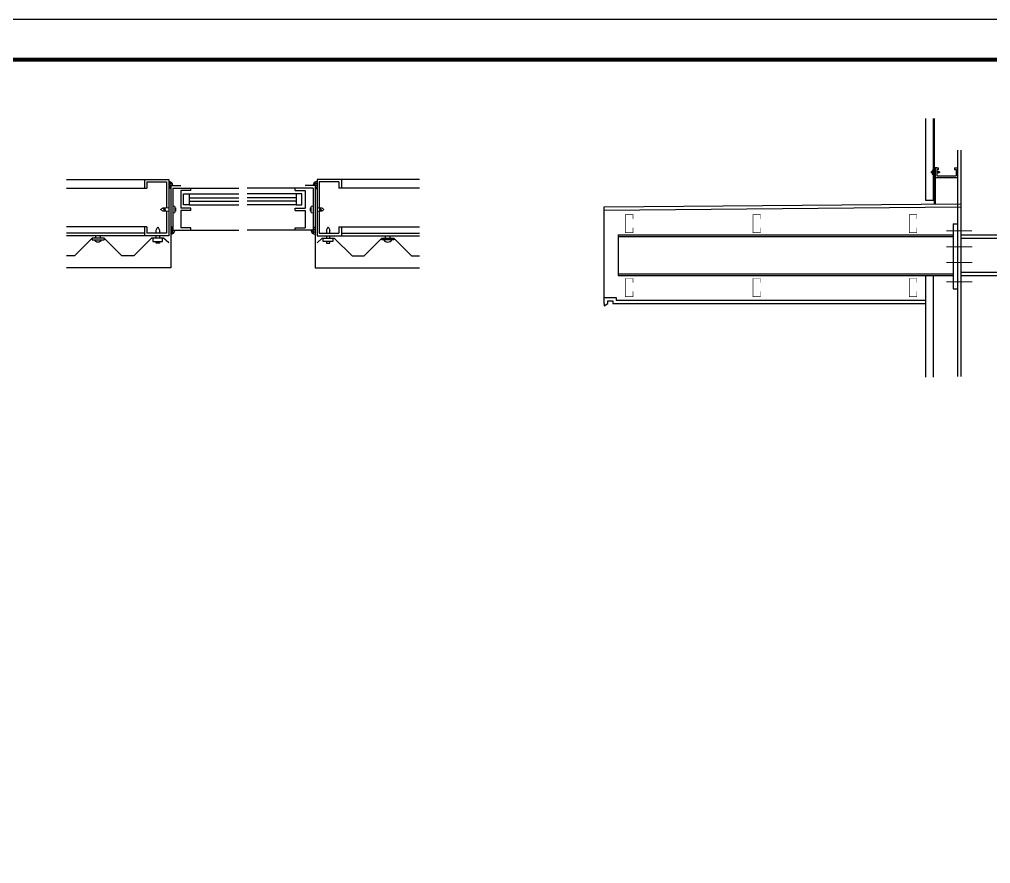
# Model space of a CAD drawing. Extents: x -446699 to 757189, y -606167 to -103070.
# Drawn here: x -179640 to -173597, y -409174 to -403924 of the extents above; entities that cross this region are included whole.
import ezdxf

# ---------------------------------------------------------------- set-up
doc = ezdxf.new("R2010")
doc.units = 0
doc.header["$LTSCALE"] = 1000
doc.header["$MEASUREMENT"] = 0
for name, color, linetype in [('PUB_TITLE', 4, 'Continuous'), ('STAIR', 2, 'Continuous'), ('建筑', 4, 'Continuous')]:
    doc.layers.add(name, color=color, linetype=linetype)
doc.layers.add('文字', color=6, linetype='Continuous', lineweight=15)

# ---------------------------------------------------------------- blocks, each defined once
blk = doc.blocks.new('TYJHEGEE')
at = {"layer": '建筑'}
h = blk.add_hatch(dxfattribs=at)
h.set_pattern_fill('HONEY', color=256, scale=2, style=0)
h.set_pattern_definition([(0, (-219736.4956, -402784.47), (4.7625, 2.74963), [3.175, -6.35]), (120, (-219736.4956, -402784.47), (-4.76249943, 2.74963099), [3.175, -6.35]), (60, (-219736.4956, -402784.47), (5.7e-07, 5.49926099), [-6.35, 3.175])])
h.paths.add_polyline_path([(-185901.9, -405105.6), (-185901.9, -405123.2), (-185896.9, -405123.2), (-185896.9, -405116), (-185891.5, -405116, 0.414214)])
h = blk.add_hatch(dxfattribs=at)
h.set_pattern_fill('HONEY', color=256, scale=2, style=0)
h.set_pattern_definition([(180, (-151697.5155, -402784.47), (-4.7625, 2.74963), [3.175, -6.35]), (60, (-151697.5155, -402784.47), (4.76249943, 2.74963099), [3.175, -6.35]), (120, (-151697.5155, -402784.47), (-5.7e-07, 5.49926099), [-6.35, 3.175])])
h.paths.add_polyline_path([(-185532.1, -405105.6), (-185532.1, -405123.2), (-185537.1, -405123.2), (-185537.1, -405116), (-185542.6, -405116, -0.414214)])
h = blk.add_hatch(dxfattribs=at)
h.set_pattern_fill('HONEY', color=256, scale=2, style=0)
h.set_pattern_definition([(0, (-219731.4956, -407558.162), (4.7625, -2.74963), [3.175, -6.35]), (240, (-219731.4956, -407558.162), (-4.76249943, -2.74963099), [3.175, -6.35]), (300, (-219731.4956, -407558.162), (5.7e-07, -5.49926099), [-6.35, 3.175])])
h.paths.add_polyline_path([(-185896.9, -405237.1), (-185896.9, -405219.5), (-185891.9, -405219.5), (-185891.9, -405226.6), (-185886.5, -405226.6, -0.414214)])
h = blk.add_hatch(dxfattribs=at)
h.set_pattern_fill('HONEY', color=256, scale=2, style=0)
h.set_pattern_definition([(180, (-151702.5155, -407558.162), (-4.7625, -2.74963), [3.175, -6.35]), (300, (-151702.5155, -407558.162), (4.76249943, -2.74963099), [3.175, -6.35]), (240, (-151702.5155, -407558.162), (-5.7e-07, -5.49926099), [-6.35, 3.175])])
h.paths.add_polyline_path([(-185537.1, -405237.1), (-185537.1, -405219.5), (-185542.1, -405219.5), (-185542.1, -405226.6), (-185547.6, -405226.6, 0.414214)])
at = {"layer": 'STAIR'}
for p, q in [((-185891.9, -405122.6), (-185727.4, -405122.6)), ((-185891.9, -405122.6), (-185891.9, -405226.6)), ((-185871.9, -405122.6), (-185727.4, -405122.6)), ((-185871.9, -405128.1), (-185871.9, -405172.2)), ((-185846.9, -405128.1), (-185871.9, -405128.1)), ((-185846.9, -405128.1), (-185846.9, -405122.6)), ((-185542.1, -405122.6), (-185706.6, -405122.6)), ((-185562.1, -405122.6), (-185706.6, -405122.6)), ((-185587.1, -405128.1), (-185587.1, -405122.6)), ((-185587.1, -405128.1), (-185562.1, -405128.1)), ((-185562.1, -405128.1), (-185562.1, -405172.2)), ((-185542.1, -405122.6), (-185542.1, -405226.6)), ((-185850.8, -405136.7), (-185727.4, -405136.7)), ((-185850.8, -405146), (-185727.4, -405146)), ((-185850.8, -405154.4), (-185727.4, -405154.4)), ((-185584.5, -405136.7), (-185706.6, -405136.7)), ((-185584.5, -405146), (-185706.6, -405146)), ((-185584.5, -405154.4), (-185706.6, -405154.4)), ((-185846.9, -405172.2), (-185871.9, -405172.2)), ((-185871.9, -405177.9), (-185871.9, -405221.1)), ((-185846.9, -405177.9), (-185871.9, -405177.9)), ((-185850.8, -405163.7), (-185727.4, -405163.7)), ((-185846.9, -405177.9), (-185846.9, -405172.2)), ((-185584.5, -405163.7), (-185706.6, -405163.7)), ((-185587.1, -405172.2), (-185562.1, -405172.2)), ((-185587.1, -405177.9), (-185587.1, -405172.2)), ((-185587.1, -405177.9), (-185562.1, -405177.9)), ((-185562.1, -405177.9), (-185562.1, -405221.1)), ((-185562.1, -405184.3), (-185562.1, -405187.3)), ((-185891.9, -405226.6), (-185846.9, -405226.6)), ((-185846.9, -405221.1), (-185871.9, -405221.1)), ((-185846.9, -405226.6), (-185846.9, -405221.1)), ((-185846.9, -405226.6), (-185727.4, -405226.6)), ((-185587.1, -405226.6), (-185706.6, -405226.6)), ((-185587.1, -405226.6), (-185587.1, -405221.1)), ((-185587.1, -405221.1), (-185562.1, -405221.1)), ((-185542.1, -405226.6), (-185587.1, -405226.6))]:
    blk.add_line(p, q, dxfattribs=at)
for points in [[(-185864.7, -405136.7), (-185850.8, -405136.7), (-185850.8, -405163.7), (-185864.7, -405163.7)], [(-185570.6, -405136.7), (-185584.5, -405136.7), (-185584.5, -405163.7), (-185570.6, -405163.7)]]:
    blk.add_lwpolyline(points, close=True, dxfattribs=at)
at = {"layer": '建筑'}
for p, q in [((-186156.4, -405100.6), (-185901.9, -405100.6)), ((-185961.9, -405100.6), (-185961.9, -405122.6)), ((-185955.9, -405106.6), (-185907.3, -405106.6)), ((-185955.9, -405106.6), (-185955.9, -405122.6)), ((-185907.3, -405106.6), (-185907.3, -405171.3)), ((-185901.9, -405100.6), (-185901.9, -405240.6)), ((-185277.6, -405100.6), (-185532.1, -405100.6)), ((-185532.1, -405100.6), (-185532.1, -405240.6)), ((-185478.1, -405106.6), (-185527.4, -405106.6)), ((-185527.4, -405106.6), (-185527.4, -405171.3)), ((-185478.1, -405106.6), (-185478.1, -405122.6)), ((-185472.1, -405100.6), (-185472.1, -405122.6)), ((-186156.4, -405122.6), (-185955.9, -405122.6)), ((-185896.9, -405123.2), (-185901.9, -405123.2)), ((-185896.9, -405116), (-185896.9, -405320.6)), ((-185896.9, -405116), (-185871.9, -405116)), ((-185896.9, -405116), (-185871.9, -405116)), ((-185537.1, -405116), (-185562.1, -405116)), ((-185537.1, -405116), (-185562.1, -405116)), ((-185537.1, -405116), (-185537.1, -405320.6)), ((-185537.1, -405123.2), (-185532.1, -405123.2)), ((-185277.6, -405122.6), (-185478.1, -405122.6)), ((-185907.3, -405179.3), (-185907.3, -405234.6)), ((-185527.4, -405179.3), (-185527.4, -405234.6)), ((-185955.9, -405218.6), (-186156.4, -405218.6)), ((-185961.9, -405218.6), (-185961.9, -405240.6)), ((-185955.9, -405218.6), (-185955.9, -405234.6)), ((-185932.9, -405226.6), (-185928.9, -405218.6)), ((-185932.9, -405234.6), (-185932.9, -405226.6)), ((-185928.9, -405218.6), (-185924.9, -405226.6)), ((-185924.9, -405226.6), (-185924.9, -405234.6)), ((-185891.9, -405219.5), (-185896.9, -405219.5)), ((-185542.1, -405219.5), (-185537.1, -405219.5)), ((-185509.1, -405226.6), (-185505.1, -405218.6)), ((-185509.1, -405226.6), (-185509.1, -405234.6)), ((-185505.1, -405218.6), (-185501.1, -405226.6)), ((-185501.1, -405234.6), (-185501.1, -405226.6)), ((-185478.1, -405218.6), (-185478.1, -405234.6)), ((-185478.1, -405218.6), (-185277.6, -405218.6)), ((-185472.1, -405218.6), (-185472.1, -405240.6)), ((-185961.9, -405234.6), (-186156.4, -405234.6)), ((-185901.9, -405240.6), (-186156.4, -405240.6)), ((-186092.4, -405246.6), (-186136.4, -405290.6)), ((-186062.4, -405246.6), (-186092.4, -405246.6)), ((-186092.4, -405246.6), (-186092.4, -405250.6)), ((-186092.4, -405250.6), (-186062.4, -405250.6)), ((-186083.4, -405246.6), (-186083.4, -405240.6)), ((-186071.4, -405246.6), (-186071.4, -405240.6)), ((-186018.4, -405290.6), (-186062.4, -405246.6)), ((-186062.4, -405246.6), (-186062.4, -405250.6)), ((-185944.4, -405246.6), (-185988.4, -405290.6)), ((-185907.3, -405234.6), (-185955.9, -405234.6)), ((-185914.4, -405246.6), (-185944.4, -405246.6)), ((-185940.9, -405246.6), (-185940.9, -405254.6)), ((-185940.9, -405254.6), (-185916.9, -405254.6)), ((-185932.9, -405246.6), (-185932.9, -405240.6)), ((-185932.9, -405259.5), (-185932.9, -405254.6)), ((-185924.9, -405240.6), (-185924.9, -405246.6)), ((-185924.9, -405254.6), (-185924.9, -405259.5)), ((-185916.9, -405254.6), (-185916.9, -405246.6)), ((-185901.9, -405258.3), (-185914.4, -405246.6)), ((-185532.1, -405240.6), (-185277.6, -405240.6)), ((-185532.1, -405258.3), (-185519.6, -405246.6)), ((-185527.4, -405234.6), (-185478.1, -405234.6)), ((-185519.6, -405246.6), (-185489.6, -405246.6)), ((-185517.1, -405254.6), (-185517.1, -405246.6)), ((-185493.1, -405254.6), (-185517.1, -405254.6)), ((-185509.1, -405240.6), (-185509.1, -405246.6)), ((-185509.1, -405254.6), (-185509.1, -405259.5)), ((-185501.1, -405246.6), (-185501.1, -405240.6)), ((-185501.1, -405259.5), (-185501.1, -405254.6)), ((-185493.1, -405246.6), (-185493.1, -405254.6)), ((-185489.6, -405246.6), (-185445.6, -405290.6)), ((-185472.1, -405234.6), (-185277.6, -405234.6)), ((-185415.6, -405290.6), (-185371.6, -405246.6)), ((-185371.6, -405246.6), (-185341.6, -405246.6)), ((-185371.6, -405246.6), (-185371.6, -405250.6)), ((-185341.6, -405250.6), (-185371.6, -405250.6)), ((-185362.6, -405246.6), (-185362.6, -405240.6)), ((-185350.6, -405246.6), (-185350.6, -405240.6)), ((-185341.6, -405246.6), (-185297.6, -405290.6)), ((-185341.6, -405246.6), (-185341.6, -405250.6)), ((-185924.9, -405259.5), (-185932.9, -405259.5)), ((-185509.1, -405259.5), (-185501.1, -405259.5)), ((-186136.4, -405290.6), (-186156.4, -405290.6)), ((-185988.4, -405290.6), (-186018.4, -405290.6)), ((-185445.6, -405290.6), (-185415.6, -405290.6)), ((-185297.6, -405290.6), (-185277.6, -405290.6)), ((-185896.9, -405320.6), (-186156.4, -405320.6)), ((-185537.1, -405320.6), (-185277.6, -405320.6))]:
    blk.add_line(p, q, dxfattribs=at)
for centre, radius, start, end in [((-185901.9, -405116), 10.5, 0, 90), ((-185532.1, -405116), 10.5, 90, 180), ((-185896.9, -405226.6), 10.5, 270, 0), ((-185537.1, -405226.6), 10.5, 180, 270), ((-186077.6, -405244.8), 11.2, 211.2394, 328.7606), ((-185356.4, -405245.9), 10.7, 205.8903, 334.1097)]:
    blk.add_arc(centre, radius, start, end, dxfattribs=at)
at = {"layer": '文字'}
for p, q in [((-185915.9, -405171.3), (-185922.4, -405175.3)), ((-185922.4, -405175.3), (-185915.9, -405179.3)), ((-185915.9, -405171.3), (-185901.9, -405171.3)), ((-185915.9, -405171.3), (-185913, -405179.3)), ((-185915.9, -405179.3), (-185901.9, -405179.3)), ((-185913.7, -405171.3), (-185910.9, -405179.3)), ((-185911.6, -405171.3), (-185908.7, -405179.3)), ((-185886.9, -405166.9), (-185891.9, -405166.9)), ((-185891.9, -405183.5), (-185886.9, -405183.5)), ((-185886.9, -405171.3), (-185886.9, -405166.9)), ((-185886.9, -405183.5), (-185886.9, -405171.3)), ((-185886.9, -405171.3), (-185883.9, -405171.3)), ((-185883.9, -405179.3), (-185886.9, -405179.3)), ((-185883.9, -405171.3), (-185883.9, -405179.3)), ((-185547.1, -405171.3), (-185550.1, -405171.3)), ((-185550.1, -405171.3), (-185550.1, -405179.3)), ((-185550.1, -405179.3), (-185547.1, -405179.3)), ((-185547.1, -405171.3), (-185547.1, -405166.9)), ((-185547.1, -405166.9), (-185542.1, -405166.9)), ((-185547.1, -405183.5), (-185547.1, -405171.3)), ((-185542.1, -405183.5), (-185547.1, -405183.5)), ((-185521.1, -405171.3), (-185532.1, -405171.3)), ((-185521.1, -405179.3), (-185532.1, -405179.3)), ((-185528.2, -405171.3), (-185525.3, -405179.3)), ((-185526.1, -405171.3), (-185523.2, -405179.3)), ((-185523.9, -405171.3), (-185521.1, -405179.3)), ((-185521.1, -405171.3), (-185515.4, -405175.3)), ((-185515.4, -405175.3), (-185521.1, -405179.3))]:
    blk.add_line(p, q, dxfattribs=at)

msp = doc.modelspace()

# ---------------------------------------------------------------- linework, layer by layer
for p, q in [((-174001.8, -404539.7), (-174001.8, -405047.1)), ((-173951.8, -405047.1), (-173951.8, -404539.7)), ((-173947.4, -404539.7), (-173947.4, -405071.4)), ((-173802.1, -404736.9, 0), (-173802.1, -406145.3, 0)), ((-173782.1, -404736.9, 0), (-173782.1, -406145.3, 0)), ((-173964.8, -404878.4), (-173964.8, -404870.4)), ((-173964.8, -404870.4), (-173959.8, -404870.4)), ((-173959.8, -404878.4), (-173964.8, -404878.4)), ((-173951.8, -404862.4), (-173959.8, -404862.4)), ((-173959.8, -404862.4), (-173959.8, -404886.4)), ((-173959.8, -404886.4), (-173951.8, -404886.4)), ((-173951.8, -404858.1), (-173951.8, -404850.1)), ((-173947.4, -404870.4), (-173942.1, -404870.4)), ((-173942.1, -404878.4), (-173947.4, -404878.4)), ((-173942.1, -404846.5), (-173942.1, -405071.3)), ((-173942.1, -404846.5), (-173922.1, -404846.5)), ((-173932.1, -404846.5), (-173942.1, -404846.5)), ((-173942.1, -404906.5), (-173802.1, -404906.5)), ((-173932.1, -404856.5), (-173932.1, -404896.5)), ((-173932.1, -404856.5), (-173922.1, -404856.5)), ((-173932.1, -404870.4), (-173919.1, -404870.4)), ((-173919.1, -404878.4), (-173932.1, -404878.4)), ((-173932.1, -404896.5), (-173812.1, -404896.5)), ((-173922.1, -404856.5), (-173922.1, -404846.5)), ((-173919.1, -404870.4), (-173914.8, -404872.5)), ((-173919.1, -404878.4), (-173914.8, -404876.4)), ((-173914.8, -404872.5), (-173914.8, -404876.4)), ((-173822.1, -404846.5), (-173822.1, -404856.5)), ((-173822.1, -404846.5), (-173802.1, -404846.5)), ((-173822.1, -404846.5), (-173802.1, -404846.5)), ((-173822.1, -404846.5), (-173802.1, -404846.5)), ((-173822.1, -404856.5), (-173812.1, -404856.5)), ((-173812.1, -404856.5), (-173812.1, -404896.5)), ((-173802.1, -404846.5), (-173802.1, -404906.5)), ((-174001.8, -405047.1), (-173951.8, -405047.1)), ((-173830.3, -405194.5, 0), (-173802.1, -405194.5, 0)), ((-173830.3, -405194.5, 0), (-173830.3, -405598.2, 0)), ((-175913.7, -405263.1, 0), (-175913.7, -405515.2, 0)), ((-175913.7, -405263.1, 0), (-173830.3, -405263.1, 0)), ((-173782.1, -405263.1, 0), (-173402.6, -405263.1, 0)), ((-175913.7, -405273.3, 0), (-173830.3, -405273.3, 0)), ((-173782.1, -405283.1, 0), (-173402.6, -405283.1, 0)), ((-175913.7, -405505.1, 0), (-173830.3, -405505.1, 0)), ((-173782.1, -405495.2, 0), (-173402.6, -405495.2, 0)), ((-175913.7, -405515.2, 0), (-173830.3, -405515.2, 0)), ((-174001.8, -405515.2, 0), (-174001.8, -406149, 0)), ((-173951.8, -406149, 0), (-173951.8, -405515.2, 0)), ((-173782.1, -405515.2, 0), (-173402.6, -405515.2, 0)), ((-173830.3, -405598.2, 0), (-173802.1, -405598.2, 0))]:
    msp.add_line(p, q)
at = {"color": 6}
for points in [[(-176001.8, -405089.9), (-173782.1, -405069.9)], [(-176001.8, -405109.9), (-173782.1, -405089.9)]]:
    msp.add_lwpolyline(points, dxfattribs=at)
at = {"color": 6, "elevation": 0}
for points in [[(-176001.8, -405690.2), (-176001.8, -405089.9)], [(-176001.8, -405654), (-176001.8, -405654), (-175927.6, -405654), (-175927.6, -405670.2), (-174001.8, -405670.2)], [(-176001.8, -405690.2), (-176001.8, -405704.4), (-175979.1, -405690.2), (-175979.1, -405674), (-175947.6, -405674), (-175947.6, -405690.2), (-174001.8, -405690.2)]]:
    msp.add_lwpolyline(points, dxfattribs=at)
at = {"const_width": 3.75}
for points in [[(-175822.7, -405164.2), (-175822.7, -405137.4), (-175869.6, -405137.4), (-175869.6, -405249.7), (-175822.7, -405249.7), (-175822.7, -405217.9)], [(-175028.6, -405164.2), (-175028.6, -405137.4), (-175075.6, -405137.4), (-175075.6, -405249.7), (-175028.6, -405249.7), (-175028.6, -405217.9)], [(-174056.1, -405164.2), (-174056.1, -405137.4), (-174103, -405137.4), (-174103, -405249.7), (-174056.1, -405249.7), (-174056.1, -405217.9)], [(-175822.7, -405561.7), (-175822.7, -405534.9), (-175869.6, -405534.9), (-175869.6, -405647.2), (-175822.7, -405647.2), (-175822.7, -405615.4)], [(-175028.6, -405561.7), (-175028.6, -405534.9), (-175075.6, -405534.9), (-175075.6, -405647.2), (-175028.6, -405647.2), (-175028.6, -405615.4)], [(-174056.1, -405561.7), (-174056.1, -405534.9), (-174103, -405534.9), (-174103, -405647.2), (-174056.1, -405647.2), (-174056.1, -405615.4)]]:
    msp.add_lwpolyline(points, dxfattribs=at)
at = {"const_width": 7.5, "elevation": 0}
for points in [[(-173872.1, -405238.3), (-173713.5, -405238.3)], [(-173872.1, -405238.3), (-173713.5, -405238.3)], [(-173872.1, -405338.2), (-173710.3, -405338.2)], [(-173872.1, -405338.2), (-173710.3, -405338.2)], [(-173872.1, -405435.2), (-173710.3, -405435.2)], [(-173872.1, -405435.2), (-173710.3, -405435.2)], [(-173872.1, -405555.7), (-173710.3, -405555.7)], [(-173872.1, -405555.7), (-173710.3, -405555.7)]]:
    msp.add_lwpolyline(points, dxfattribs=at)
at = {"layer": 'PUB_TITLE'}
msp.add_lwpolyline([(-189761.8, -414423.6), (-167486.8, -414423.6), (-167486.8, -403923.6), (-189761.8, -403923.6)], close=True, dxfattribs=at)
at = {"layer": 'PUB_TITLE', "const_width": 25}
msp.add_lwpolyline([(-189136.8, -414173.6), (-167736.8, -414173.6), (-167736.8, -404173.6), (-189136.8, -404173.6)], close=True, dxfattribs=at)

# ---------------------------------------------------------------- block references
at = {"xscale": 2.5, "yscale": 2.5, "zscale": 2.5}
msp.add_blockref('TYJHEGEE', (286043.6, 607832.7, 0), dxfattribs=at)

doc.saveas('drawing.dxf')
